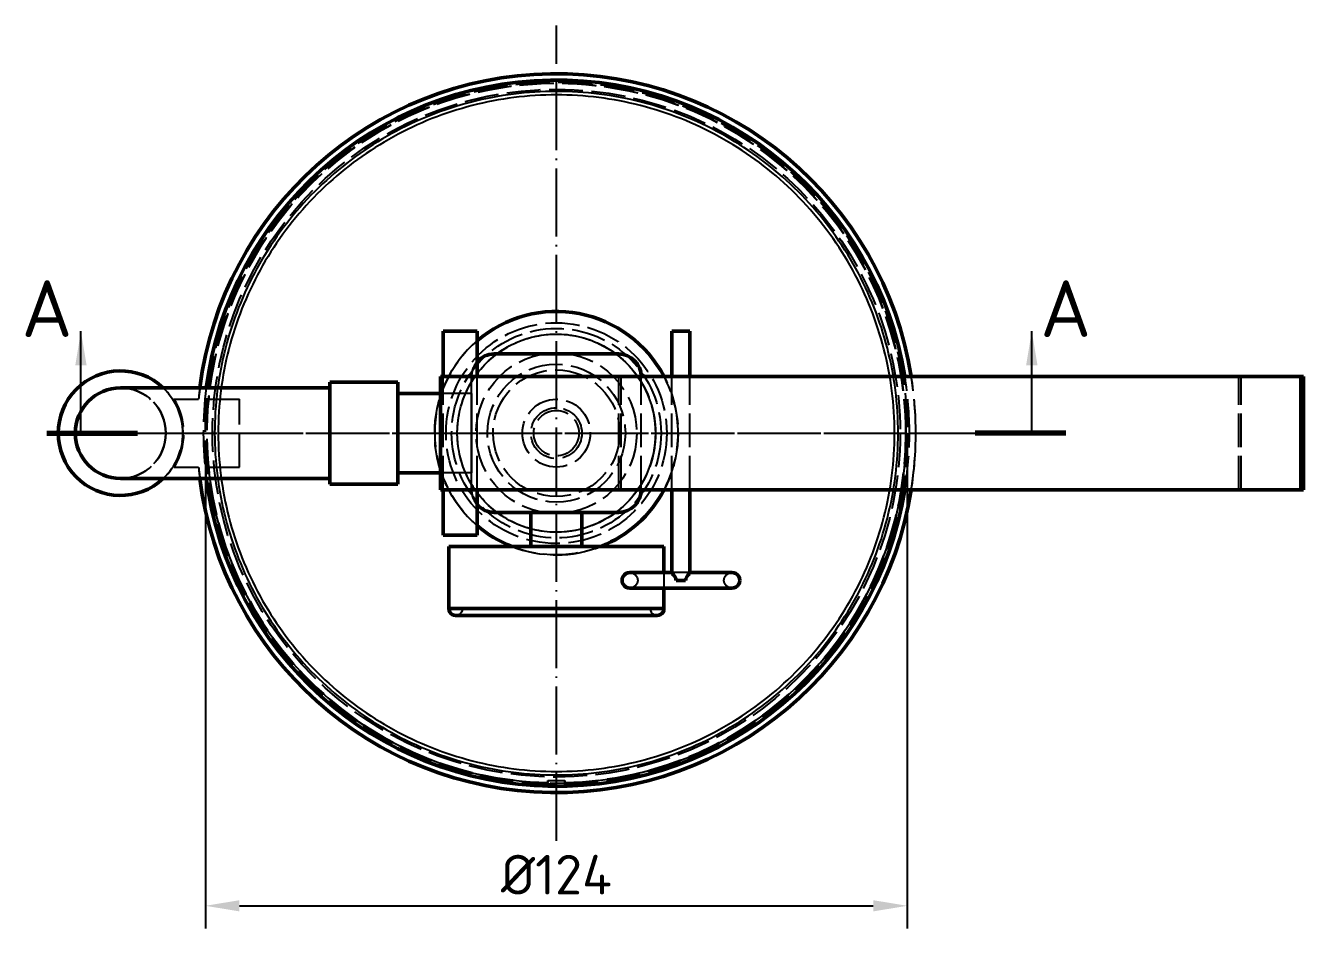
# Model space of a CAD drawing. Header units: millimetres. Extents: x 0 to 594, y 0 to 420.
# Drawn here: x 61.1 to 174, y 81 to 160.8 of the extents above; entities that cross this region are included whole.
import ezdxf
from ezdxf.enums import TextEntityAlignment as Align

# ---------------------------------------------------------------- set-up
doc = ezdxf.new("R2010")
doc.units = ezdxf.units.MM
doc.linetypes.add('ISO02-TRAZOS', pattern=[3.75, 3, -0.75])
doc.linetypes.add('ISO04-TRAZO-PUNTO', pattern=[7.625, 6, -0.75, 0.125, -0.75])
for name, color, linetype, lineweight in [('01-VISIBLE', 7, 'CONTINUOUS', 50), ('02-OCULTA', 4, 'ISO02-TRAZOS', 25), ('03-EJE', 1, 'ISO04-TRAZO-PUNTO', 25), ('04-COTA', 3, 'CONTINUOUS', 25), ('06-TEXTO', 7, 'CONTINUOUS', 25), ('07-RECUADRO', 7, 'CONTINUOUS', 70), ('08-FINA', 5, 'CONTINUOUS', 25)]:
    doc.layers.add(name, color=color, linetype=linetype, lineweight=lineweight)
doc.styles.add('ISO3098', font='isocpeur.ttf')
doc.dimstyles.new('FLAMA-ISO', dxfattribs={"dimtxt": 3.5, "dimasz": 3, "dimexe": 2, "dimexo": 1, "dimgap": 1, "dimtad": 1, "dimdec": 1, "dimtxsty": 'ISO3098', "dimcen": 2.5, "dimclrd": 3, "dimclre": 3, "dimclrt": 3, "dimazin": 3, "dimtfac": 1, "dimtmove": 0, "dimatfit": 3, "dimlwd": 25, "dimlwe": 25})

msp = doc.modelspace()

# ---------------------------------------------------------------- hatches: boundary and pattern name
at = {"layer": '08-FINA'}
h = msp.add_hatch(color=7, dxfattribs=at)
h.dxf.hatch_style = 1
h.paths.add_polyline_path([(66, 133.754), (65.5, 130.754), (66.5, 130.754)])
h = msp.add_hatch(color=7, dxfattribs=at)
h.dxf.hatch_style = 1
h.paths.add_polyline_path([(150, 133.754), (149.5, 130.754), (150.5, 130.754)])

# ---------------------------------------------------------------- linework, layer by layer
at = {"layer": '01-VISIBLE'}
for p, q in [((98, 129.754), (98, 133.754)), ((101, 129.754), (101, 133.754)), ((118.2, 129.754), (118.2, 133.754)), ((119.8, 129.754), (119.8, 133.754)), ((102.5, 131.754), (113.5, 131.754)), ((88, 128.754), (86, 128.754)), ((94, 129.254), (88, 129.254)), ((97.756, 119.754), (97.756, 129.754)), ((97.756, 129.754), (173.752, 129.754)), ((173.752, 119.754), (173.752, 129.754)), ((173.996, 129.754), (173.752, 129.754)), ((173.996, 119.754), (173.996, 129.754)), ((97.756, 128.254), (94, 128.254)), ((97.756, 121.254), (94, 121.254)), ((88, 120.754), (86, 120.754)), ((94, 120.254), (88, 120.254)), ((97.756, 119.754), (173.752, 119.754)), ((98, 115.754), (98, 119.754)), ((101, 115.754), (101, 119.754)), ((118.2, 112.451), (118.2, 119.754)), ((119.8, 112.451), (119.8, 119.754)), ((173.996, 119.754), (173.752, 119.754)), ((102.5, 117.754), (113.5, 117.754)), ((105.75, 117.754), (105.75, 114.754)), ((110.25, 117.754), (110.25, 114.754)), ((98.5, 114.754), (98.5, 109.254)), ((117.5, 114.754), (117.5, 112.454)), ((117.5, 111.054), (117.5, 109.254)), ((107.25, 93.567), (107.25, 93.576)), ((107.25, 93.567), (108.75, 93.567)), ((108.75, 93.567), (108.75, 93.576))]:
    msp.add_line(p, q, dxfattribs=at)
for points in [[(98, 133.754), (98.25, 133.754), (98.5, 133.754), (98.75, 133.754), (99, 133.754), (99.25, 133.754), (99.5, 133.754)], [(99.5, 133.754), (99.75, 133.754), (100, 133.754), (100.25, 133.754), (100.5, 133.754), (100.75, 133.754), (101, 133.754)], [(118.2, 133.754), (118.333, 133.754), (118.467, 133.754), (118.6, 133.754), (118.733, 133.754), (118.867, 133.754), (119, 133.754)], [(119, 133.754), (119.133, 133.754), (119.267, 133.754), (119.4, 133.754), (119.533, 133.754), (119.667, 133.754), (119.8, 133.754)], [(86, 128.754), (85.75, 128.754), (85.5, 128.754), (85.25, 128.754), (85, 128.754), (84.75, 128.754), (84.5, 128.754), (84.25, 128.754), (84, 128.754), (83.75, 128.754), (83.5, 128.754), (83.25, 128.754), (83, 128.754), (82.75, 128.754), (82.5, 128.754), (82.25, 128.754), (82, 128.754), (81.75, 128.754), (81.5, 128.754), (81.25, 128.754), (81, 128.754), (80.75, 128.754), (80.5, 128.754), (80.25, 128.754), (80, 128.754), (79.75, 128.754), (79.5, 128.754), (79.25, 128.754), (79, 128.754), (78.75, 128.754), (78.5, 128.754), (78.25, 128.754), (78, 128.754), (77.75, 128.754), (77.5, 128.754), (77.25, 128.754), (77, 128.754), (76.75, 128.754), (76.5, 128.754), (76.25, 128.754), (76, 128.754), (75.75, 128.754), (75.5, 128.754), (75.25, 128.754), (75, 128.754), (74.75, 128.754), (74.5, 128.754), (74.25, 128.754), (74, 128.754), (73.75, 128.754), (73.5, 128.754), (73.25, 128.754), (73, 128.754), (72.75, 128.754), (72.5, 128.754), (72.25, 128.754), (72, 128.754), (71.75, 128.754), (71.5, 128.754), (71.25, 128.754), (71, 128.754), (70.75, 128.754), (70.5, 128.754), (70.25, 128.754), (70, 128.754), (69.75, 128.754), (69.5, 128.754)], [(88, 120.254), (88, 120.504), (88, 120.754), (88, 121.004), (88, 121.254), (88, 121.504), (88, 121.754), (88, 122.004), (88, 122.254), (88, 122.504), (88, 122.754), (88, 123.004), (88, 123.254), (88, 123.504), (88, 123.754), (88, 124.004), (88, 124.254), (88, 124.504), (88, 124.754), (88, 125.004), (88, 125.254), (88, 125.504), (88, 125.754), (88, 126.004), (88, 126.254), (88, 126.504), (88, 126.754), (88, 127.004), (88, 127.254), (88, 127.504), (88, 127.754), (88, 128.004), (88, 128.254), (88, 128.504), (88, 128.754), (88, 129.004), (88, 129.254)], [(94, 120.254), (94, 120.504), (94, 120.754), (94, 121.004), (94, 121.254), (94, 121.504), (94, 121.754), (94, 122.004), (94, 122.254), (94, 122.504), (94, 122.754), (94, 123.004), (94, 123.254), (94, 123.504), (94, 123.754), (94, 124.004), (94, 124.254), (94, 124.504), (94, 124.754), (94, 125.004), (94, 125.254), (94, 125.504), (94, 125.754), (94, 126.004), (94, 126.254), (94, 126.504), (94, 126.754), (94, 127.004), (94, 127.254), (94, 127.504), (94, 127.754), (94, 128.004), (94, 128.254), (94, 128.504), (94, 128.754), (94, 129.004), (94, 129.254)], [(86, 120.754), (85.75, 120.754), (85.5, 120.754), (85.25, 120.754), (85, 120.754), (84.75, 120.754), (84.5, 120.754), (84.25, 120.754), (84, 120.754), (83.75, 120.754), (83.5, 120.754), (83.25, 120.754), (83, 120.754), (82.75, 120.754), (82.5, 120.754), (82.25, 120.754), (82, 120.754), (81.75, 120.754), (81.5, 120.754), (81.25, 120.754), (81, 120.754), (80.75, 120.754), (80.5, 120.754), (80.25, 120.754), (80, 120.754), (79.75, 120.754), (79.5, 120.754), (79.25, 120.754), (79, 120.754), (78.75, 120.754), (78.5, 120.754), (78.25, 120.754), (78, 120.754), (77.75, 120.754), (77.5, 120.754), (77.25, 120.754), (77, 120.754), (76.75, 120.754), (76.5, 120.754), (76.25, 120.754), (76, 120.754), (75.75, 120.754), (75.5, 120.754), (75.25, 120.754), (75, 120.754), (74.75, 120.754), (74.5, 120.754), (74.25, 120.754), (74, 120.754), (73.75, 120.754), (73.5, 120.754), (73.25, 120.754), (73, 120.754), (72.75, 120.754), (72.5, 120.754), (72.25, 120.754), (72, 120.754), (71.75, 120.754), (71.5, 120.754), (71.25, 120.754), (71, 120.754), (70.75, 120.754), (70.5, 120.754), (70.25, 120.754), (70, 120.754), (69.75, 120.754), (69.5, 120.754)], [(98, 115.754), (98.25, 115.754), (98.5, 115.754), (98.75, 115.754), (99, 115.754), (99.25, 115.754), (99.5, 115.754)], [(99.5, 115.754), (99.75, 115.754), (100, 115.754), (100.25, 115.754), (100.5, 115.754), (100.75, 115.754), (101, 115.754)], [(117.5, 114.754), (117.25, 114.754), (117, 114.754), (116.75, 114.754), (116.5, 114.754), (116.25, 114.754), (116, 114.754), (115.75, 114.754), (115.5, 114.754), (115.25, 114.754), (115, 114.754), (114.75, 114.754), (114.5, 114.754), (114.25, 114.754), (114, 114.754), (113.75, 114.754), (113.5, 114.754), (113.25, 114.754), (113, 114.754), (112.75, 114.754), (112.5, 114.754), (112.25, 114.754), (112, 114.754), (111.75, 114.754), (111.5, 114.754), (111.25, 114.754), (111, 114.754), (110.75, 114.754), (110.5, 114.754), (110.25, 114.754), (110, 114.754), (109.75, 114.754), (109.5, 114.754), (109.25, 114.754), (109, 114.754), (108.75, 114.754), (108.5, 114.754), (108.25, 114.754), (108, 114.754), (107.75, 114.754), (107.5, 114.754), (107.25, 114.754), (107, 114.754), (106.75, 114.754), (106.5, 114.754), (106.25, 114.754), (106, 114.754), (105.75, 114.754), (105.5, 114.754), (105.25, 114.754), (105, 114.754), (104.75, 114.754), (104.5, 114.754), (104.25, 114.754), (104, 114.754), (103.75, 114.754), (103.5, 114.754), (103.25, 114.754), (103, 114.754), (102.75, 114.754), (102.5, 114.754), (102.25, 114.754), (102, 114.754), (101.75, 114.754), (101.5, 114.754), (101.25, 114.754), (101, 114.754), (100.75, 114.754), (100.5, 114.754), (100.25, 114.754), (100, 114.754), (99.75, 114.754), (99.5, 114.754), (99.25, 114.754), (99, 114.754), (98.75, 114.754), (98.5, 114.754)], [(113.8, 111.754), (113.824, 111.936), (113.894, 112.104), (114.005, 112.249), (114.15, 112.361), (114.319, 112.431), (114.5, 112.454)], [(118.2, 112.454), (117.936, 112.454), (117.671, 112.454), (117.407, 112.454), (117.143, 112.454), (116.879, 112.454), (116.614, 112.454), (116.35, 112.454), (116.086, 112.454), (115.821, 112.454), (115.557, 112.454), (115.293, 112.454), (115.029, 112.454), (114.764, 112.454), (114.5, 112.454)], [(118.2, 112.451), (118.2, 112.452), (118.2, 112.453), (118.201, 112.454), (118.201, 112.454), (118.202, 112.454), (118.203, 112.454)], [(118.584, 111.754), (118.561, 111.887), (118.505, 112.009), (118.433, 112.122), (118.353, 112.231), (118.272, 112.338), (118.2, 112.451)], [(119.416, 111.754), (119.439, 111.887), (119.495, 112.009), (119.567, 112.122), (119.647, 112.231), (119.728, 112.338), (119.8, 112.451)], [(119.8, 112.451), (119.8, 112.452), (119.8, 112.453), (119.799, 112.454), (119.799, 112.454), (119.798, 112.454), (119.797, 112.454)], [(119.8, 112.454), (120.064, 112.454), (120.329, 112.454), (120.593, 112.454), (120.857, 112.454), (121.121, 112.454), (121.386, 112.454), (121.65, 112.454), (121.914, 112.454), (122.179, 112.454), (122.443, 112.454), (122.707, 112.454), (122.971, 112.454), (123.236, 112.454), (123.5, 112.454)], [(124.2, 111.754), (124.176, 111.936), (124.106, 112.104), (123.995, 112.249), (123.85, 112.361), (123.681, 112.431), (123.5, 112.454)], [(123.5, 112.454), (123.5, 112.454), (123.5, 112.454), (123.5, 112.454), (123.5, 112.454), (123.5, 112.454), (123.5, 112.454)], [(113.8, 111.754), (113.824, 111.573), (113.894, 111.404), (114.005, 111.26), (114.15, 111.148), (114.319, 111.078), (114.5, 111.054)], [(119, 111.054), (118.75, 111.054), (118.5, 111.054), (118.25, 111.054), (118, 111.054), (117.75, 111.054), (117.5, 111.054), (117.25, 111.054), (117, 111.054), (116.75, 111.054), (116.5, 111.054), (116.25, 111.054), (116, 111.054), (115.75, 111.054), (115.5, 111.054), (115.25, 111.054), (115, 111.054), (114.75, 111.054), (114.5, 111.054)], [(114.5, 111.054), (114.5, 111.054), (114.5, 111.054), (114.5, 111.054), (114.5, 111.054), (114.5, 111.054), (114.5, 111.054)], [(118.584, 111.754), (118.653, 111.754), (118.723, 111.754), (118.792, 111.754), (118.861, 111.754), (118.931, 111.754), (119, 111.754)], [(119, 111.754), (119.069, 111.754), (119.139, 111.754), (119.208, 111.754), (119.277, 111.754), (119.347, 111.754), (119.416, 111.754)], [(119, 111.054), (119.265, 111.054), (119.529, 111.054), (119.794, 111.054), (120.059, 111.054), (120.324, 111.054), (120.588, 111.054), (120.853, 111.054), (121.118, 111.054), (121.382, 111.054), (121.647, 111.054), (121.912, 111.054), (122.176, 111.054), (122.441, 111.054), (122.706, 111.054), (122.971, 111.054), (123.235, 111.054), (123.5, 111.054)], [(123.5, 111.054), (123.681, 111.078), (123.85, 111.148), (123.995, 111.26), (124.106, 111.404), (124.176, 111.573), (124.2, 111.754)], [(108, 109.254), (107.75, 109.254), (107.5, 109.254), (107.25, 109.254), (107, 109.254), (106.75, 109.254), (106.5, 109.254), (106.25, 109.254), (106, 109.254), (105.75, 109.254), (105.5, 109.254), (105.25, 109.254), (105, 109.254), (104.75, 109.254), (104.5, 109.254), (104.25, 109.254), (104, 109.254), (103.75, 109.254), (103.5, 109.254), (103.25, 109.254), (103, 109.254), (102.75, 109.254), (102.5, 109.254), (102.25, 109.254), (102, 109.254), (101.75, 109.254), (101.5, 109.254), (101.25, 109.254), (101, 109.254), (100.75, 109.254), (100.5, 109.254), (100.25, 109.254), (100, 109.254), (99.75, 109.254), (99.5, 109.254), (99.25, 109.254), (99, 109.254), (98.75, 109.254), (98.5, 109.254)], [(98.5, 109.254), (98.52, 109.099), (98.58, 108.954), (98.676, 108.83), (98.8, 108.735), (98.945, 108.675), (99.1, 108.654)], [(108, 108.654), (107.746, 108.654), (107.491, 108.654), (107.237, 108.654), (106.983, 108.654), (106.729, 108.654), (106.474, 108.654), (106.22, 108.654), (105.966, 108.654), (105.711, 108.654), (105.457, 108.654), (105.203, 108.654), (104.949, 108.654), (104.694, 108.654), (104.44, 108.654), (104.186, 108.654), (103.931, 108.654), (103.677, 108.654), (103.423, 108.654), (103.169, 108.654), (102.914, 108.654), (102.66, 108.654), (102.406, 108.654), (102.151, 108.654), (101.897, 108.654), (101.643, 108.654), (101.389, 108.654), (101.134, 108.654), (100.88, 108.654), (100.626, 108.654), (100.371, 108.654), (100.117, 108.654), (99.863, 108.654), (99.609, 108.654), (99.354, 108.654), (99.1, 108.654)], [(99.1, 108.654), (99.351, 108.654), (99.601, 108.654), (99.852, 108.654), (100.103, 108.654), (100.354, 108.654), (100.604, 108.654), (100.855, 108.654), (101.106, 108.654), (101.356, 108.654), (101.607, 108.654), (101.858, 108.654), (102.108, 108.654), (102.359, 108.654), (102.61, 108.654), (102.861, 108.654), (103.111, 108.654), (103.362, 108.654), (103.613, 108.654), (103.863, 108.654), (104.114, 108.654), (104.365, 108.654), (104.615, 108.654), (104.866, 108.654), (105.117, 108.654), (105.368, 108.654), (105.618, 108.654), (105.869, 108.654), (106.12, 108.654), (106.37, 108.654), (106.621, 108.654), (106.872, 108.654), (107.123, 108.654), (107.373, 108.654), (107.624, 108.654), (107.875, 108.654), (108.125, 108.654), (108.376, 108.654), (108.627, 108.654), (108.877, 108.654), (109.128, 108.654), (109.379, 108.654), (109.63, 108.654), (109.88, 108.654), (110.131, 108.654), (110.382, 108.654), (110.632, 108.654), (110.883, 108.654), (111.134, 108.654), (111.385, 108.654), (111.635, 108.654), (111.886, 108.654), (112.137, 108.654), (112.387, 108.654), (112.638, 108.654), (112.889, 108.654), (113.139, 108.654), (113.39, 108.654), (113.641, 108.654), (113.892, 108.654), (114.142, 108.654), (114.393, 108.654), (114.644, 108.654), (114.894, 108.654), (115.145, 108.654), (115.396, 108.654), (115.646, 108.654), (115.897, 108.654), (116.148, 108.654), (116.399, 108.654), (116.649, 108.654), (116.9, 108.654)], [(117.5, 109.254), (117.25, 109.254), (117, 109.254), (116.75, 109.254), (116.5, 109.254), (116.25, 109.254), (116, 109.254), (115.75, 109.254), (115.5, 109.254), (115.25, 109.254), (115, 109.254), (114.75, 109.254), (114.5, 109.254), (114.25, 109.254), (114, 109.254), (113.75, 109.254), (113.5, 109.254), (113.25, 109.254), (113, 109.254), (112.75, 109.254), (112.5, 109.254), (112.25, 109.254), (112, 109.254), (111.75, 109.254), (111.5, 109.254), (111.25, 109.254), (111, 109.254), (110.75, 109.254), (110.5, 109.254), (110.25, 109.254), (110, 109.254), (109.75, 109.254), (109.5, 109.254), (109.25, 109.254), (109, 109.254), (108.75, 109.254), (108.5, 109.254), (108.25, 109.254), (108, 109.254)], [(108, 108.654), (108.254, 108.654), (108.509, 108.654), (108.763, 108.654), (109.017, 108.654), (109.271, 108.654), (109.526, 108.654), (109.78, 108.654), (110.034, 108.654), (110.289, 108.654), (110.543, 108.654), (110.797, 108.654), (111.051, 108.654), (111.306, 108.654), (111.56, 108.654), (111.814, 108.654), (112.069, 108.654), (112.323, 108.654), (112.577, 108.654), (112.831, 108.654), (113.086, 108.654), (113.34, 108.654), (113.594, 108.654), (113.849, 108.654), (114.103, 108.654), (114.357, 108.654), (114.611, 108.654), (114.866, 108.654), (115.12, 108.654), (115.374, 108.654), (115.629, 108.654), (115.883, 108.654), (116.137, 108.654), (116.391, 108.654), (116.646, 108.654), (116.9, 108.654)], [(117.5, 109.254), (117.48, 109.099), (117.42, 108.954), (117.324, 108.83), (117.2, 108.735), (117.055, 108.675), (116.9, 108.654)]]:
    msp.add_lwpolyline(points, dxfattribs=at)
for centre, radius, start, end in [((108, 124.754), 31.75, 9.06067, 172.7624), ((108, 124.754), 31.188, 9.22551, 172.63115), ((108, 124.754), 10.75, 27.71775, 130.62933), ((102.5, 129.754), 2, 90, 138.59038), ((113.5, 129.754), 2, 0, 90), ((69.5, 124.754), 5.5, 46.65824, -46.65824), ((69.5, 124.754), 4, 90, -90), ((108, 124.754), 31.75, -172.7624, -9.06067), ((108, 124.754), 31.188, -172.63115, -9.22551), ((108, 124.754), 10.75, -68.4711, -27.71775), ((113.5, 119.754), 2, -90, 0), ((102.5, 119.754), 2, -138.59038, -90), ((108, 124.754), 10.75, -130.62933, -111.5289)]:
    msp.add_arc(centre, radius, start, end, dxfattribs=at)
at = {"layer": '02-OCULTA'}
for p, q in [((102.5, 131.754), (113.5, 131.754)), ((98, 129.754), (97.756, 129.754)), ((98, 119.754), (98, 129.754)), ((98, 129.754), (173.996, 129.754)), ((98, 119.754), (98, 129.754)), ((100.5, 119.754), (100.5, 129.754)), ((100.5, 119.754), (100.5, 129.754)), ((101, 119.754), (101, 129.754)), ((113.511, 129.754), (113.72, 129.754)), ((113.511, 119.754), (113.511, 129.754)), ((113.511, 129.754), (168.276, 129.754)), ((113.72, 119.754), (113.72, 129.754)), ((113.72, 129.754), (168.485, 129.754)), ((115.5, 119.754), (115.5, 129.754)), ((115.5, 119.754), (115.5, 129.754)), ((118.2, 119.754), (118.2, 129.754)), ((119.8, 119.754), (119.8, 129.754)), ((168.276, 129.754), (168.485, 129.754)), ((168.276, 119.754), (168.276, 129.754)), ((168.485, 119.754), (168.485, 129.754)), ((74.229, 127.754), (76.392, 127.754)), ((74.229, 127.754), (76.392, 127.754)), ((77.246, 127.754), (80, 127.754)), ((77.246, 127.754), (80, 127.754)), ((80, 121.754), (80, 127.754)), ((80, 121.754), (80, 127.754)), ((100.5, 128.254), (97.756, 128.254)), ((74.229, 121.754), (76.392, 121.754)), ((74.229, 121.754), (76.392, 121.754)), ((77.246, 121.754), (80, 121.754)), ((77.246, 121.754), (80, 121.754)), ((100.5, 121.254), (97.756, 121.254)), ((98, 119.754), (97.756, 119.754)), ((98, 119.754), (173.996, 119.754)), ((113.511, 119.754), (113.72, 119.754)), ((113.511, 119.754), (168.276, 119.754)), ((113.72, 119.754), (168.485, 119.754)), ((168.276, 119.754), (168.485, 119.754)), ((102.5, 117.754), (113.5, 117.754)), ((117.5, 112.454), (117.5, 111.054)), ((107.25, 94.067), (108.75, 94.067)), ((107.25, 93.576), (107.25, 94.067)), ((107.25, 93.567), (107.25, 94.067)), ((107.25, 94.067), (108.75, 94.067)), ((108.75, 93.576), (108.75, 94.067)), ((108.75, 93.567), (108.75, 94.067)), ((107.25, 93.567), (108.75, 93.567))]:
    msp.add_line(p, q, dxfattribs=at)
for points in [[(138.188, 124.754), (138.184, 125.229), (138.173, 125.703), (138.155, 126.177), (138.129, 126.65), (138.096, 127.123), (138.055, 127.595), (138.006, 128.067), (137.95, 128.538), (137.887, 129.008), (137.817, 129.477), (137.739, 129.945), (137.653, 130.411), (137.561, 130.876), (137.461, 131.34), (137.353, 131.801), (137.239, 132.262), (137.117, 132.72), (136.988, 133.176), (136.853, 133.631), (136.709, 134.083), (136.559, 134.532), (136.402, 134.98), (136.238, 135.425), (136.067, 135.867), (135.889, 136.306), (135.704, 136.743), (135.512, 137.177), (135.314, 137.607), (135.109, 138.035), (134.897, 138.459), (134.678, 138.88), (134.453, 139.297), (134.221, 139.711), (133.983, 140.121), (133.739, 140.527), (133.488, 140.93), (133.231, 141.328), (132.967, 141.722), (132.698, 142.112), (132.422, 142.498), (132.141, 142.88), (131.853, 143.257), (131.559, 143.629), (131.26, 143.997), (130.955, 144.36), (130.644, 144.718), (130.328, 145.071), (130.006, 145.42), (129.679, 145.763), (129.346, 146.101), (129.008, 146.433), (128.665, 146.761), (128.317, 147.083), (127.964, 147.399), (127.606, 147.71), (127.243, 148.015), (126.875, 148.314), (126.503, 148.608), (126.126, 148.895), (125.744, 149.177), (125.358, 149.453), (124.968, 149.722), (124.574, 149.986), (124.176, 150.243), (123.773, 150.494), (123.367, 150.738), (122.957, 150.977), (122.543, 151.208), (122.126, 151.433), (121.705, 151.652), (121.281, 151.864), (120.853, 152.069), (120.423, 152.268), (119.989, 152.459), (119.552, 152.644), (119.113, 152.822), (118.671, 152.993), (118.226, 153.157), (117.778, 153.314), (117.329, 153.464), (116.876, 153.607), (116.422, 153.743), (115.966, 153.872), (115.507, 153.993), (115.047, 154.108), (114.585, 154.215), (114.122, 154.314), (113.657, 154.407), (113.19, 154.492), (112.722, 154.57), (112.253, 154.64), (111.783, 154.704), (111.313, 154.759), (110.841, 154.808), (110.368, 154.849), (109.895, 154.882), (109.422, 154.908), (108.948, 154.927), (108.474, 154.938), (108, 154.942), (107.526, 154.938), (107.052, 154.927), (106.578, 154.908), (106.104, 154.882), (105.631, 154.849), (105.159, 154.808), (104.687, 154.759), (104.216, 154.704), (103.747, 154.64), (103.278, 154.57), (102.81, 154.492), (102.343, 154.407), (101.878, 154.314), (101.415, 154.215), (100.953, 154.108), (100.493, 153.993), (100.034, 153.872), (99.578, 153.743), (99.124, 153.607), (98.671, 153.464), (98.222, 153.314), (97.774, 153.157), (97.329, 152.993), (96.887, 152.822), (96.448, 152.644), (96.011, 152.459), (95.577, 152.268), (95.147, 152.069), (94.719, 151.864), (94.295, 151.652), (93.874, 151.433), (93.457, 151.208), (93.043, 150.977), (92.633, 150.738), (92.227, 150.494), (91.824, 150.243), (91.426, 149.986), (91.032, 149.722), (90.642, 149.453), (90.256, 149.177), (89.874, 148.895), (89.497, 148.608), (89.125, 148.314), (88.757, 148.015), (88.394, 147.71), (88.036, 147.399), (87.683, 147.083), (87.335, 146.761), (86.992, 146.433), (86.654, 146.101), (86.321, 145.763), (85.994, 145.42), (85.672, 145.071), (85.356, 144.718), (85.045, 144.36), (84.74, 143.997), (84.441, 143.629), (84.147, 143.257), (83.86, 142.88), (83.578, 142.498), (83.302, 142.112), (83.033, 141.722), (82.769, 141.328), (82.512, 140.93), (82.261, 140.527), (82.017, 140.121), (81.779, 139.711), (81.547, 139.297), (81.322, 138.88), (81.103, 138.459), (80.891, 138.035), (80.686, 137.607), (80.488, 137.177), (80.296, 136.743), (80.111, 136.306), (79.933, 135.867), (79.762, 135.425), (79.598, 134.98), (79.441, 134.532), (79.29, 134.083), (79.147, 133.631), (79.011, 133.176), (78.882, 132.72), (78.761, 132.262), (78.646, 131.802), (78.539, 131.34), (78.439, 130.876), (78.346, 130.411), (78.261, 129.945), (78.183, 129.477), (78.113, 129.008), (78.049, 128.538), (77.994, 128.067), (77.945, 127.595), (77.905, 127.123), (77.871, 126.65), (77.846, 126.177), (77.827, 125.703), (77.816, 125.229), (77.812, 124.754), (77.815, 124.28), (77.826, 123.806), (77.845, 123.332), (77.871, 122.859), (77.904, 122.386), (77.945, 121.914), (77.994, 121.442), (78.05, 120.971), (78.113, 120.501), (78.184, 120.032), (78.262, 119.565), (78.347, 119.098), (78.44, 118.633), (78.54, 118.17), (78.647, 117.708), (78.761, 117.247), (78.883, 116.789), (79.012, 116.333), (79.148, 115.878), (79.291, 115.426), (79.441, 114.977), (79.598, 114.529), (79.762, 114.084), (79.933, 113.642), (80.111, 113.203), (80.296, 112.766), (80.488, 112.332), (80.686, 111.902), (80.891, 111.474), (81.103, 111.05), (81.322, 110.629), (81.547, 110.212), (81.779, 109.798), (82.017, 109.388), (82.261, 108.982), (82.512, 108.579), (82.769, 108.181), (83.033, 107.787), (83.302, 107.396), (83.578, 107.011), (83.859, 106.629), (84.147, 106.252), (84.441, 105.88), (84.74, 105.512), (85.045, 105.149), (85.356, 104.791), (85.672, 104.438), (85.994, 104.089), (86.321, 103.746), (86.654, 103.408), (86.992, 103.076), (87.335, 102.748), (87.683, 102.426), (88.036, 102.11), (88.394, 101.799), (88.757, 101.494), (89.125, 101.195), (89.497, 100.901), (89.874, 100.614), (90.256, 100.332), (90.642, 100.056), (91.032, 99.787), (91.426, 99.523), (91.824, 99.266), (92.227, 99.015), (92.633, 98.771), (93.043, 98.532), (93.457, 98.301), (93.874, 98.076), (94.295, 97.857), (94.719, 97.645), (95.147, 97.44), (95.577, 97.242), (96.011, 97.05), (96.448, 96.865), (96.887, 96.687), (97.329, 96.516), (97.774, 96.352), (98.222, 96.195), (98.671, 96.045), (99.124, 95.902), (99.578, 95.766), (100.034, 95.637), (100.493, 95.516), (100.953, 95.401), (101.415, 95.294), (101.878, 95.195), (102.343, 95.102), (102.81, 95.017), (103.278, 94.939), (103.747, 94.869), (104.217, 94.805), (104.687, 94.75), (105.159, 94.701), (105.632, 94.66), (106.105, 94.627), (106.578, 94.601), (107.052, 94.582), (107.526, 94.571), (108, 94.567), (108.474, 94.571), (108.948, 94.582), (109.422, 94.601), (109.896, 94.627), (110.369, 94.66), (110.841, 94.701), (111.313, 94.75), (111.784, 94.805), (112.253, 94.869), (112.722, 94.939), (113.19, 95.017), (113.657, 95.102), (114.122, 95.195), (114.585, 95.294), (115.047, 95.401), (115.507, 95.516), (115.966, 95.637), (116.422, 95.766), (116.876, 95.902), (117.329, 96.045), (117.778, 96.195), (118.226, 96.352), (118.671, 96.516), (119.113, 96.687), (119.552, 96.865), (119.989, 97.05), (120.423, 97.241), (120.853, 97.44), (121.281, 97.645), (121.705, 97.857), (122.126, 98.076), (122.543, 98.301), (122.957, 98.532), (123.367, 98.771), (123.773, 99.015), (124.176, 99.266), (124.574, 99.523), (124.968, 99.787), (125.358, 100.056), (125.744, 100.332), (126.126, 100.614), (126.503, 100.901), (126.875, 101.195), (127.243, 101.494), (127.606, 101.799), (127.964, 102.11), (128.317, 102.426), (128.665, 102.748), (129.008, 103.076), (129.346, 103.408), (129.679, 103.746), (130.006, 104.089), (130.328, 104.438), (130.644, 104.791), (130.955, 105.149), (131.26, 105.512), (131.559, 105.88), (131.853, 106.252), (132.141, 106.629), (132.422, 107.011), (132.698, 107.397), (132.967, 107.787), (133.231, 108.181), (133.488, 108.579), (133.739, 108.982), (133.983, 109.388), (134.221, 109.798), (134.453, 110.212), (134.678, 110.629), (134.897, 111.05), (135.109, 111.474), (135.314, 111.902), (135.512, 112.332), (135.704, 112.766), (135.889, 113.203), (136.067, 113.642), (136.238, 114.084), (136.402, 114.529), (136.559, 114.977), (136.709, 115.426), (136.852, 115.878), (136.988, 116.333), (137.117, 116.789), (137.239, 117.247), (137.353, 117.708), (137.461, 118.169), (137.561, 118.633), (137.653, 119.098), (137.739, 119.564), (137.817, 120.032), (137.887, 120.501), (137.951, 120.971), (138.006, 121.442), (138.055, 121.914), (138.096, 122.386), (138.129, 122.859), (138.155, 123.332), (138.173, 123.806), (138.184, 124.28), (138.188, 124.754)], [(137.875, 124.754), (137.872, 125.224), (137.861, 125.693), (137.843, 126.162), (137.817, 126.63), (137.784, 127.098), (137.744, 127.566), (137.696, 128.033), (137.64, 128.499), (137.578, 128.964), (137.508, 129.428), (137.431, 129.891), (137.346, 130.352), (137.255, 130.813), (137.156, 131.271), (137.05, 131.729), (136.936, 132.184), (136.816, 132.637), (136.688, 133.089), (136.554, 133.539), (136.412, 133.986), (136.264, 134.431), (136.108, 134.874), (135.946, 135.314), (135.776, 135.752), (135.6, 136.187), (135.417, 136.619), (135.227, 137.048), (135.031, 137.474), (134.828, 137.897), (134.618, 138.317), (134.402, 138.734), (134.179, 139.147), (133.95, 139.556), (133.714, 139.962), (133.472, 140.364), (133.224, 140.762), (132.97, 141.156), (132.709, 141.547), (132.442, 141.933), (132.169, 142.315), (131.891, 142.692), (131.606, 143.065), (131.315, 143.434), (131.019, 143.798), (130.717, 144.157), (130.41, 144.511), (130.097, 144.861), (129.778, 145.206), (129.454, 145.545), (129.125, 145.88), (128.791, 146.209), (128.451, 146.533), (128.107, 146.851), (127.757, 147.165), (127.403, 147.472), (127.043, 147.774), (126.68, 148.07), (126.311, 148.361), (125.938, 148.645), (125.56, 148.924), (125.179, 149.197), (124.793, 149.464), (124.402, 149.725), (124.008, 149.979), (123.61, 150.227), (123.208, 150.469), (122.802, 150.705), (122.393, 150.934), (121.98, 151.157), (121.563, 151.373), (121.143, 151.583), (120.72, 151.786), (120.294, 151.983), (119.865, 152.172), (119.433, 152.355), (118.998, 152.532), (118.56, 152.701), (118.12, 152.863), (117.677, 153.019), (117.232, 153.167), (116.785, 153.309), (116.335, 153.443), (115.883, 153.57), (115.43, 153.691), (114.974, 153.804), (114.517, 153.91), (114.058, 154.008), (113.598, 154.1), (113.136, 154.184), (112.673, 154.261), (112.209, 154.331), (111.744, 154.394), (111.278, 154.449), (110.811, 154.496), (110.344, 154.537), (109.876, 154.57), (109.407, 154.596), (108.938, 154.614), (108.469, 154.625), (108, 154.629), (107.531, 154.625), (107.062, 154.614), (106.593, 154.596), (106.124, 154.57), (105.656, 154.537), (105.188, 154.497), (104.722, 154.449), (104.256, 154.394), (103.791, 154.331), (103.326, 154.261), (102.864, 154.184), (102.402, 154.1), (101.942, 154.008), (101.483, 153.91), (101.026, 153.804), (100.57, 153.691), (100.117, 153.57), (99.665, 153.443), (99.215, 153.309), (98.768, 153.167), (98.323, 153.019), (97.88, 152.863), (97.44, 152.701), (97.002, 152.532), (96.567, 152.355), (96.135, 152.173), (95.706, 151.983), (95.28, 151.786), (94.857, 151.583), (94.437, 151.374), (94.02, 151.157), (93.607, 150.934), (93.198, 150.705), (92.792, 150.469), (92.39, 150.227), (91.992, 149.979), (91.598, 149.725), (91.207, 149.464), (90.821, 149.197), (90.44, 148.924), (90.062, 148.646), (89.689, 148.361), (89.32, 148.07), (88.957, 147.774), (88.597, 147.472), (88.243, 147.165), (87.893, 146.851), (87.549, 146.533), (87.209, 146.209), (86.875, 145.88), (86.546, 145.545), (86.222, 145.206), (85.903, 144.861), (85.59, 144.511), (85.283, 144.157), (84.981, 143.798), (84.685, 143.434), (84.394, 143.065), (84.109, 142.692), (83.831, 142.315), (83.558, 141.933), (83.291, 141.547), (83.031, 141.156), (82.776, 140.762), (82.528, 140.364), (82.286, 139.962), (82.05, 139.556), (81.821, 139.147), (81.598, 138.734), (81.382, 138.317), (81.172, 137.897), (80.969, 137.474), (80.773, 137.048), (80.583, 136.619), (80.4, 136.187), (80.224, 135.752), (80.054, 135.314), (79.892, 134.874), (79.736, 134.431), (79.588, 133.986), (79.446, 133.539), (79.311, 133.089), (79.184, 132.638), (79.063, 132.184), (78.95, 131.729), (78.844, 131.271), (78.745, 130.813), (78.653, 130.353), (78.569, 129.891), (78.492, 129.428), (78.422, 128.964), (78.359, 128.499), (78.304, 128.033), (78.256, 127.566), (78.216, 127.099), (78.183, 126.63), (78.158, 126.162), (78.14, 125.693), (78.128, 125.224), (78.124, 124.754), (78.128, 124.285), (78.138, 123.816), (78.157, 123.347), (78.183, 122.879), (78.216, 122.411), (78.256, 121.943), (78.304, 121.476), (78.36, 121.01), (78.422, 120.545), (78.492, 120.081), (78.57, 119.618), (78.654, 119.157), (78.746, 118.696), (78.845, 118.238), (78.951, 117.781), (79.064, 117.325), (79.184, 116.872), (79.312, 116.42), (79.446, 115.97), (79.588, 115.523), (79.736, 115.078), (79.892, 114.635), (80.054, 114.195), (80.224, 113.757), (80.4, 113.322), (80.583, 112.89), (80.773, 112.461), (80.969, 112.035), (81.172, 111.612), (81.382, 111.192), (81.598, 110.775), (81.821, 110.362), (82.05, 109.953), (82.286, 109.547), (82.528, 109.145), (82.776, 108.747), (83.03, 108.352), (83.291, 107.962), (83.558, 107.576), (83.831, 107.194), (84.109, 106.817), (84.394, 106.444), (84.684, 106.075), (84.981, 105.711), (85.283, 105.352), (85.59, 104.997), (85.903, 104.648), (86.222, 104.303), (86.546, 103.964), (86.875, 103.629), (87.209, 103.3), (87.549, 102.976), (87.893, 102.658), (88.243, 102.344), (88.597, 102.037), (88.957, 101.735), (89.32, 101.439), (89.689, 101.148), (90.062, 100.864), (90.44, 100.585), (90.821, 100.312), (91.207, 100.045), (91.598, 99.784), (91.992, 99.53), (92.39, 99.282), (92.792, 99.04), (93.198, 98.804), (93.607, 98.575), (94.02, 98.352), (94.437, 98.136), (94.857, 97.926), (95.28, 97.723), (95.706, 97.526), (96.135, 97.337), (96.567, 97.154), (97.002, 96.978), (97.44, 96.808), (97.88, 96.646), (98.323, 96.49), (98.768, 96.342), (99.216, 96.2), (99.665, 96.066), (100.117, 95.939), (100.57, 95.818), (101.026, 95.705), (101.483, 95.599), (101.942, 95.501), (102.402, 95.409), (102.864, 95.325), (103.327, 95.248), (103.791, 95.178), (104.256, 95.115), (104.722, 95.06), (105.189, 95.012), (105.656, 94.972), (106.124, 94.939), (106.593, 94.913), (107.062, 94.895), (107.531, 94.884), (108, 94.88), (108.469, 94.884), (108.938, 94.895), (109.407, 94.913), (109.876, 94.939), (110.344, 94.972), (110.812, 95.012), (111.278, 95.06), (111.744, 95.115), (112.209, 95.178), (112.674, 95.248), (113.136, 95.325), (113.598, 95.409), (114.058, 95.501), (114.517, 95.599), (114.974, 95.705), (115.43, 95.818), (115.883, 95.939), (116.335, 96.066), (116.785, 96.2), (117.232, 96.342), (117.677, 96.49), (118.12, 96.646), (118.56, 96.808), (118.998, 96.977), (119.433, 97.154), (119.865, 97.337), (120.294, 97.526), (120.72, 97.723), (121.143, 97.926), (121.563, 98.136), (121.98, 98.352), (122.393, 98.575), (122.802, 98.804), (123.208, 99.04), (123.61, 99.282), (124.008, 99.53), (124.402, 99.784), (124.793, 100.045), (125.179, 100.312), (125.56, 100.585), (125.938, 100.863), (126.311, 101.148), (126.68, 101.439), (127.043, 101.735), (127.403, 102.037), (127.757, 102.344), (128.107, 102.658), (128.451, 102.976), (128.791, 103.3), (129.125, 103.629), (129.454, 103.964), (129.778, 104.303), (130.097, 104.648), (130.41, 104.998), (130.717, 105.352), (131.019, 105.711), (131.315, 106.075), (131.606, 106.444), (131.891, 106.817), (132.169, 107.194), (132.442, 107.576), (132.709, 107.962), (132.97, 108.353), (133.224, 108.747), (133.472, 109.145), (133.714, 109.547), (133.95, 109.953), (134.179, 110.362), (134.402, 110.775), (134.618, 111.192), (134.828, 111.612), (135.031, 112.035), (135.227, 112.461), (135.417, 112.89), (135.6, 113.322), (135.776, 113.757), (135.946, 114.195), (136.108, 114.635), (136.264, 115.078), (136.412, 115.523), (136.554, 115.97), (136.688, 116.42), (136.816, 116.872), (136.936, 117.325), (137.05, 117.781), (137.156, 118.238), (137.255, 118.696), (137.346, 119.157), (137.431, 119.618), (137.508, 120.081), (137.578, 120.545), (137.641, 121.01), (137.696, 121.476), (137.744, 121.943), (137.784, 122.41), (137.817, 122.879), (137.843, 123.347), (137.861, 123.816), (137.872, 124.285), (137.875, 124.754)], [(101, 133.754), (100.75, 133.754), (100.5, 133.754), (100.25, 133.754), (100, 133.754), (99.75, 133.754), (99.5, 133.754), (99.25, 133.754), (99, 133.754), (98.75, 133.754), (98.5, 133.754), (98.25, 133.754), (98, 133.754)], [(116.75, 124.754), (116.747, 124.503), (116.736, 124.253), (116.718, 124.002), (116.693, 123.753), (116.66, 123.504), (116.621, 123.256), (116.574, 123.009), (116.521, 122.764), (116.46, 122.52), (116.392, 122.278), (116.318, 122.039), (116.236, 121.801), (116.148, 121.566), (116.053, 121.334), (115.952, 121.104), (115.844, 120.877), (115.73, 120.654), (115.609, 120.434), (115.482, 120.217), (115.349, 120.005), (115.209, 119.796), (115.064, 119.591), (114.913, 119.391), (114.756, 119.194), (114.594, 119.003), (114.426, 118.816), (114.253, 118.634), (114.075, 118.457), (113.892, 118.286), (113.704, 118.119), (113.512, 117.958), (113.314, 117.803), (113.113, 117.653), (112.907, 117.51), (112.697, 117.372), (112.483, 117.24), (112.266, 117.115), (112.045, 116.996), (111.821, 116.883), (111.593, 116.776), (111.363, 116.677), (111.13, 116.584), (110.894, 116.497), (110.656, 116.417), (110.416, 116.345), (110.174, 116.279), (109.93, 116.22), (109.684, 116.168), (109.437, 116.123), (109.189, 116.086), (108.94, 116.055), (108.69, 116.032), (108.439, 116.016), (108.188, 116.007), (107.937, 116.005), (107.686, 116.01), (107.436, 116.023), (107.185, 116.042), (106.936, 116.069), (106.687, 116.103), (106.439, 116.145), (106.193, 116.193), (105.948, 116.248), (105.705, 116.311), (105.464, 116.38), (105.225, 116.456), (104.988, 116.539), (104.753, 116.629), (104.521, 116.726), (104.293, 116.829), (104.067, 116.938), (103.844, 117.054), (103.625, 117.177), (103.409, 117.305), (103.198, 117.44), (102.99, 117.581), (102.786, 117.728), (102.587, 117.88), (102.392, 118.038), (102.201, 118.202), (102.016, 118.371), (101.835, 118.545), (101.66, 118.725), (101.489, 118.909), (101.324, 119.098), (101.165, 119.292), (101.011, 119.49), (100.862, 119.693), (100.72, 119.9), (100.584, 120.111), (100.454, 120.325), (100.33, 120.543), (100.212, 120.765), (100.101, 120.99), (99.996, 121.218), (99.898, 121.449), (99.807, 121.683), (99.722, 121.92), (99.644, 122.158), (99.573, 122.399), (99.509, 122.642), (99.452, 122.886), (99.402, 123.132), (99.359, 123.38), (99.323, 123.628), (99.294, 123.877), (99.273, 124.127), (99.258, 124.378), (99.251, 124.629), (99.251, 124.88), (99.258, 125.131), (99.273, 125.382), (99.294, 125.632), (99.323, 125.881), (99.359, 126.13), (99.402, 126.377), (99.452, 126.623), (99.509, 126.867), (99.573, 127.11), (99.644, 127.351), (99.722, 127.589), (99.807, 127.826), (99.898, 128.059), (99.996, 128.291), (100.101, 128.519), (100.212, 128.744), (100.33, 128.965), (100.454, 129.184), (100.584, 129.398), (100.72, 129.609), (100.863, 129.816), (101.011, 130.019), (101.165, 130.217), (101.324, 130.411), (101.489, 130.6), (101.66, 130.784), (101.835, 130.964), (102.016, 131.138), (102.201, 131.307), (102.392, 131.471), (102.587, 131.629), (102.786, 131.781), (102.99, 131.928), (103.198, 132.069), (103.409, 132.204), (103.625, 132.332), (103.844, 132.455), (104.067, 132.571), (104.293, 132.68), (104.522, 132.783), (104.753, 132.88), (104.988, 132.97), (105.225, 133.053), (105.464, 133.129), (105.705, 133.198), (105.948, 133.261), (106.193, 133.316), (106.439, 133.364), (106.687, 133.406), (106.936, 133.44), (107.185, 133.467), (107.436, 133.486), (107.686, 133.499), (107.937, 133.504), (108.188, 133.503), (108.439, 133.493), (108.69, 133.477), (108.94, 133.454), (109.189, 133.423), (109.437, 133.386), (109.684, 133.341), (109.93, 133.289), (110.174, 133.23), (110.416, 133.164), (110.656, 133.091), (110.894, 133.012), (111.13, 132.925), (111.363, 132.832), (111.593, 132.733), (111.821, 132.626), (112.045, 132.514), (112.266, 132.394), (112.483, 132.269), (112.697, 132.137), (112.907, 131.999), (113.113, 131.855), (113.314, 131.706), (113.511, 131.551), (113.704, 131.39), (113.892, 131.223), (114.075, 131.052), (114.253, 130.875), (114.426, 130.693), (114.594, 130.506), (114.756, 130.315), (114.913, 130.118), (115.064, 129.918), (115.209, 129.713), (115.349, 129.504), (115.482, 129.292), (115.609, 129.075), (115.73, 128.855), (115.844, 128.632), (115.952, 128.405), (116.054, 128.175), (116.148, 127.943), (116.237, 127.708), (116.318, 127.47), (116.392, 127.231), (116.46, 126.989), (116.521, 126.745), (116.574, 126.5), (116.621, 126.253), (116.66, 126.005), (116.692, 125.756), (116.718, 125.507), (116.736, 125.256), (116.746, 125.006), (116.75, 124.754)], [(119.8, 133.754), (119.533, 133.754), (119.267, 133.754), (119, 133.754), (118.733, 133.754), (118.467, 133.754), (118.2, 133.754)], [(88, 129.254), (88, 128.99), (88, 128.725), (88, 128.46), (88, 128.196), (88, 127.931), (88, 127.666), (88, 127.402), (88, 127.137), (88, 126.872), (88, 126.607), (88, 126.343), (88, 126.078), (88, 125.813), (88, 125.549), (88, 125.284), (88, 125.019), (88, 124.754)], [(88, 120.754), (88, 121.004), (88, 121.254), (88, 121.504), (88, 121.754), (88, 122.004), (88, 122.254), (88, 122.504), (88, 122.754), (88, 123.004), (88, 123.254), (88, 123.504), (88, 123.754), (88, 124.004), (88, 124.254), (88, 124.504), (88, 124.754), (88, 125.004), (88, 125.254), (88, 125.504), (88, 125.754), (88, 126.004), (88, 126.254), (88, 126.504), (88, 126.754), (88, 127.004), (88, 127.254), (88, 127.504), (88, 127.754), (88, 128.004), (88, 128.254), (88, 128.504), (88, 128.754)], [(88, 128.754), (88, 128.488), (88, 128.221), (88, 127.954), (88, 127.688), (88, 127.421), (88, 127.154), (88, 126.888), (88, 126.621), (88, 126.354), (88, 126.088), (88, 125.821), (88, 125.554), (88, 125.288), (88, 125.021), (88, 124.754)], [(94, 129.254), (94, 128.99), (94, 128.725), (94, 128.46), (94, 128.196), (94, 127.931), (94, 127.666), (94, 127.402), (94, 127.137), (94, 126.872), (94, 126.607), (94, 126.343), (94, 126.078), (94, 125.813), (94, 125.549), (94, 125.284), (94, 125.019), (94, 124.754)], [(94, 121.254), (94, 121.504), (94, 121.754), (94, 122.004), (94, 122.254), (94, 122.504), (94, 122.754), (94, 123.004), (94, 123.254), (94, 123.504), (94, 123.754), (94, 124.004), (94, 124.254), (94, 124.504), (94, 124.754), (94, 125.004), (94, 125.254), (94, 125.504), (94, 125.754), (94, 126.004), (94, 126.254), (94, 126.504), (94, 126.754), (94, 127.004), (94, 127.254), (94, 127.504), (94, 127.754), (94, 128.004), (94, 128.254)], [(94, 128.254), (94, 127.985), (94, 127.716), (94, 127.447), (94, 127.178), (94, 126.908), (94, 126.639), (94, 126.37), (94, 126.101), (94, 125.831), (94, 125.562), (94, 125.293), (94, 125.024), (94, 124.754)], [(100.5, 121.254), (100.5, 121.504), (100.5, 121.754), (100.5, 122.004), (100.5, 122.254), (100.5, 122.504), (100.5, 122.754), (100.5, 123.004), (100.5, 123.254), (100.5, 123.504), (100.5, 123.754), (100.5, 124.004), (100.5, 124.254), (100.5, 124.504), (100.5, 124.754), (100.5, 125.004), (100.5, 125.254), (100.5, 125.504), (100.5, 125.754), (100.5, 126.004), (100.5, 126.254), (100.5, 126.504), (100.5, 126.754), (100.5, 127.004), (100.5, 127.254), (100.5, 127.504), (100.5, 127.754), (100.5, 128.004), (100.5, 128.254)], [(100.5, 128.254), (100.5, 127.985), (100.5, 127.716), (100.5, 127.447), (100.5, 127.178), (100.5, 126.908), (100.5, 126.639), (100.5, 126.37), (100.5, 126.101), (100.5, 125.831), (100.5, 125.562), (100.5, 125.293), (100.5, 125.024), (100.5, 124.754)], [(88, 124.754), (88, 124.504), (88, 124.254), (88, 124.004), (88, 123.754), (88, 123.504), (88, 123.254), (88, 123.004), (88, 122.754), (88, 122.504), (88, 122.254), (88, 122.004), (88, 121.754), (88, 121.504), (88, 121.254), (88, 121.004), (88, 120.754), (88, 120.504), (88, 120.254)], [(88, 124.754), (88, 124.504), (88, 124.254), (88, 124.004), (88, 123.754), (88, 123.504), (88, 123.254), (88, 123.004), (88, 122.754), (88, 122.504), (88, 122.254), (88, 122.004), (88, 121.754), (88, 121.504), (88, 121.254), (88, 121.004), (88, 120.754)], [(94, 124.754), (94, 124.504), (94, 124.254), (94, 124.004), (94, 123.754), (94, 123.504), (94, 123.254), (94, 123.004), (94, 122.754), (94, 122.504), (94, 122.254), (94, 122.004), (94, 121.754), (94, 121.504), (94, 121.254)], [(94, 124.754), (94, 124.504), (94, 124.254), (94, 124.004), (94, 123.754), (94, 123.504), (94, 123.254), (94, 123.004), (94, 122.754), (94, 122.504), (94, 122.254), (94, 122.004), (94, 121.754), (94, 121.504), (94, 121.254), (94, 121.004), (94, 120.754), (94, 120.504), (94, 120.254)], [(100.5, 124.754), (100.5, 124.504), (100.5, 124.254), (100.5, 124.004), (100.5, 123.754), (100.5, 123.504), (100.5, 123.254), (100.5, 123.004), (100.5, 122.754), (100.5, 122.504), (100.5, 122.254), (100.5, 122.004), (100.5, 121.754), (100.5, 121.504), (100.5, 121.254)], [(110.25, 117.754), (110, 117.754), (109.75, 117.754), (109.5, 117.754), (109.25, 117.754), (109, 117.754), (108.75, 117.754), (108.5, 117.754), (108.25, 117.754), (108, 117.754), (107.75, 117.754), (107.5, 117.754), (107.25, 117.754), (107, 117.754), (106.75, 117.754), (106.5, 117.754), (106.25, 117.754), (106, 117.754), (105.75, 117.754)], [(105.75, 117.754), (106.031, 117.754), (106.312, 117.754), (106.594, 117.754), (106.875, 117.754), (107.156, 117.754), (107.438, 117.754), (107.719, 117.754), (108, 117.754)], [(108, 117.754), (108.25, 117.754), (108.5, 117.754), (108.75, 117.754), (109, 117.754), (109.25, 117.754), (109.5, 117.754), (109.75, 117.754), (110, 117.754), (110.25, 117.754)], [(101, 115.754), (100.75, 115.754), (100.5, 115.754), (100.25, 115.754), (100, 115.754), (99.75, 115.754), (99.5, 115.754), (99.25, 115.754), (99, 115.754), (98.75, 115.754), (98.5, 115.754), (98.25, 115.754), (98, 115.754)], [(98.5, 114.754), (98.75, 114.754), (99, 114.754), (99.25, 114.754), (99.5, 114.754), (99.75, 114.754), (100, 114.754), (100.25, 114.754), (100.5, 114.754), (100.75, 114.754), (101, 114.754), (101.25, 114.754), (101.5, 114.754), (101.75, 114.754), (102, 114.754), (102.25, 114.754), (102.5, 114.754), (102.75, 114.754), (103, 114.754), (103.25, 114.754), (103.5, 114.754), (103.75, 114.754), (104, 114.754), (104.25, 114.754), (104.5, 114.754), (104.75, 114.754), (105, 114.754), (105.25, 114.754), (105.5, 114.754), (105.75, 114.754), (106, 114.754), (106.25, 114.754), (106.5, 114.754), (106.75, 114.754), (107, 114.754), (107.25, 114.754), (107.5, 114.754), (107.75, 114.754), (108, 114.754)], [(110.25, 114.754), (110, 114.754), (109.75, 114.754), (109.5, 114.754), (109.25, 114.754), (109, 114.754), (108.75, 114.754), (108.5, 114.754), (108.25, 114.754), (108, 114.754), (107.75, 114.754), (107.5, 114.754), (107.25, 114.754), (107, 114.754), (106.75, 114.754), (106.5, 114.754), (106.25, 114.754), (106, 114.754), (105.75, 114.754)], [(105.75, 114.754), (106.031, 114.754), (106.312, 114.754), (106.594, 114.754), (106.875, 114.754), (107.156, 114.754), (107.438, 114.754), (107.719, 114.754), (108, 114.754)], [(108, 114.754), (108.25, 114.754), (108.5, 114.754), (108.75, 114.754), (109, 114.754), (109.25, 114.754), (109.5, 114.754), (109.75, 114.754), (110, 114.754), (110.25, 114.754)], [(108, 114.754), (108.25, 114.754), (108.5, 114.754), (108.75, 114.754), (109, 114.754), (109.25, 114.754), (109.5, 114.754), (109.75, 114.754), (110, 114.754), (110.25, 114.754), (110.5, 114.754), (110.75, 114.754), (111, 114.754), (111.25, 114.754), (111.5, 114.754), (111.75, 114.754), (112, 114.754), (112.25, 114.754), (112.5, 114.754), (112.75, 114.754), (113, 114.754), (113.25, 114.754), (113.5, 114.754), (113.75, 114.754), (114, 114.754), (114.25, 114.754), (114.5, 114.754), (114.75, 114.754), (115, 114.754), (115.25, 114.754), (115.5, 114.754), (115.75, 114.754), (116, 114.754), (116.25, 114.754), (116.5, 114.754), (116.75, 114.754), (117, 114.754), (117.25, 114.754), (117.5, 114.754)], [(123.5, 112.454), (123.243, 112.454), (122.986, 112.454), (122.728, 112.454), (122.471, 112.454), (122.214, 112.454), (121.957, 112.454), (121.7, 112.454), (121.443, 112.454), (121.186, 112.454), (120.928, 112.454), (120.671, 112.454), (120.414, 112.454), (120.157, 112.454), (119.9, 112.454), (119.643, 112.454), (119.386, 112.454), (119.128, 112.454), (118.871, 112.454), (118.614, 112.454), (118.357, 112.454), (118.1, 112.454), (117.843, 112.454), (117.586, 112.454), (117.329, 112.454), (117.071, 112.454), (116.814, 112.454), (116.557, 112.454), (116.3, 112.454), (116.043, 112.454), (115.786, 112.454), (115.529, 112.454), (115.271, 112.454), (115.014, 112.454), (114.757, 112.454), (114.5, 112.454)], [(114.5, 112.454), (114.768, 112.401), (114.995, 112.249), (115.147, 112.022), (115.2, 111.754), (115.147, 111.487), (114.995, 111.26), (114.768, 111.108), (114.5, 111.054)], [(118.203, 112.454), (118.203, 112.454), (118.202, 112.454), (118.202, 112.454), (118.201, 112.454), (118.201, 112.454), (118.2, 112.454)], [(118.203, 112.454), (118.31, 112.363), (118.403, 112.256), (118.489, 112.143), (118.564, 112.023), (118.622, 111.894), (118.644, 111.754)], [(119.797, 112.454), (119.69, 112.363), (119.597, 112.256), (119.511, 112.143), (119.436, 112.023), (119.378, 111.894), (119.356, 111.754)], [(119.797, 112.454), (119.797, 112.454), (119.798, 112.454), (119.798, 112.454), (119.799, 112.454), (119.799, 112.454), (119.8, 112.454)], [(123.5, 111.054), (123.232, 111.108), (123.005, 111.26), (122.853, 111.487), (122.8, 111.754), (122.853, 112.022), (123.005, 112.249), (123.232, 112.401), (123.5, 112.454)], [(114.5, 111.054), (114.757, 111.054), (115.014, 111.054), (115.272, 111.054), (115.529, 111.054), (115.786, 111.054), (116.043, 111.054), (116.3, 111.054), (116.557, 111.054), (116.814, 111.054), (117.072, 111.054), (117.329, 111.054), (117.586, 111.054), (117.843, 111.054), (118.1, 111.054), (118.357, 111.054), (118.614, 111.054), (118.872, 111.054), (119.129, 111.054), (119.386, 111.054), (119.643, 111.054), (119.9, 111.054), (120.157, 111.054), (120.414, 111.054), (120.671, 111.054), (120.929, 111.054), (121.186, 111.054), (121.443, 111.054), (121.7, 111.054), (121.957, 111.054), (122.214, 111.054), (122.471, 111.054), (122.729, 111.054), (122.986, 111.054), (123.243, 111.054), (123.5, 111.054)], [(118.584, 111.754), (118.653, 111.754), (118.723, 111.754), (118.792, 111.754), (118.861, 111.754), (118.931, 111.754), (119, 111.754)], [(119.356, 111.754), (119.237, 111.754), (119.119, 111.754), (119, 111.754), (118.881, 111.754), (118.763, 111.754), (118.644, 111.754)], [(118.644, 111.754), (118.704, 111.754), (118.763, 111.754), (118.822, 111.754), (118.881, 111.754), (118.941, 111.754), (119, 111.754)], [(119, 111.754), (119.069, 111.754), (119.139, 111.754), (119.208, 111.754), (119.277, 111.754), (119.347, 111.754), (119.416, 111.754)], [(119, 111.754), (119.059, 111.754), (119.119, 111.754), (119.178, 111.754), (119.237, 111.754), (119.296, 111.754), (119.356, 111.754)], [(98.5, 109.254), (98.75, 109.254), (99, 109.254), (99.25, 109.254), (99.5, 109.254), (99.75, 109.254), (100, 109.254), (100.25, 109.254), (100.5, 109.254), (100.75, 109.254), (101, 109.254), (101.25, 109.254), (101.5, 109.254), (101.75, 109.254), (102, 109.254), (102.25, 109.254), (102.5, 109.254), (102.75, 109.254), (103, 109.254), (103.25, 109.254), (103.5, 109.254), (103.75, 109.254), (104, 109.254), (104.25, 109.254), (104.5, 109.254), (104.75, 109.254), (105, 109.254), (105.25, 109.254), (105.5, 109.254), (105.75, 109.254), (106, 109.254), (106.25, 109.254), (106.5, 109.254), (106.75, 109.254), (107, 109.254), (107.25, 109.254), (107.5, 109.254), (107.75, 109.254), (108, 109.254)], [(99.7, 109.254), (99.68, 109.099), (99.62, 108.954), (99.524, 108.83), (99.4, 108.735), (99.255, 108.675), (99.1, 108.654)], [(116.3, 109.254), (116.048, 109.254), (115.797, 109.254), (115.545, 109.254), (115.294, 109.254), (115.042, 109.254), (114.791, 109.254), (114.539, 109.254), (114.288, 109.254), (114.036, 109.254), (113.785, 109.254), (113.533, 109.254), (113.282, 109.254), (113.03, 109.254), (112.779, 109.254), (112.527, 109.254), (112.276, 109.254), (112.024, 109.254), (111.773, 109.254), (111.521, 109.254), (111.27, 109.254), (111.018, 109.254), (110.767, 109.254), (110.515, 109.254), (110.264, 109.254), (110.012, 109.254), (109.761, 109.254), (109.509, 109.254), (109.258, 109.254), (109.006, 109.254), (108.755, 109.254), (108.503, 109.254), (108.252, 109.254), (108, 109.254), (107.748, 109.254), (107.497, 109.254), (107.245, 109.254), (106.994, 109.254), (106.742, 109.254), (106.491, 109.254), (106.239, 109.254), (105.988, 109.254), (105.736, 109.254), (105.485, 109.254), (105.233, 109.254), (104.982, 109.254), (104.73, 109.254), (104.479, 109.254), (104.227, 109.254), (103.976, 109.254), (103.724, 109.254), (103.473, 109.254), (103.221, 109.254), (102.97, 109.254), (102.718, 109.254), (102.467, 109.254), (102.215, 109.254), (101.964, 109.254), (101.712, 109.254), (101.461, 109.254), (101.209, 109.254), (100.958, 109.254), (100.706, 109.254), (100.455, 109.254), (100.203, 109.254), (99.952, 109.254), (99.7, 109.254)], [(99.7, 109.254), (99.952, 109.254), (100.203, 109.254), (100.455, 109.254), (100.706, 109.254), (100.958, 109.254), (101.209, 109.254), (101.461, 109.254), (101.712, 109.254), (101.964, 109.254), (102.215, 109.254), (102.467, 109.254), (102.718, 109.254), (102.97, 109.254), (103.221, 109.254), (103.473, 109.254), (103.724, 109.254), (103.976, 109.254), (104.227, 109.254), (104.479, 109.254), (104.73, 109.254), (104.982, 109.254), (105.233, 109.254), (105.485, 109.254), (105.736, 109.254), (105.988, 109.254), (106.239, 109.254), (106.491, 109.254), (106.742, 109.254), (106.994, 109.254), (107.245, 109.254), (107.497, 109.254), (107.748, 109.254), (108, 109.254)], [(108, 109.254), (108.25, 109.254), (108.5, 109.254), (108.75, 109.254), (109, 109.254), (109.25, 109.254), (109.5, 109.254), (109.75, 109.254), (110, 109.254), (110.25, 109.254), (110.5, 109.254), (110.75, 109.254), (111, 109.254), (111.25, 109.254), (111.5, 109.254), (111.75, 109.254), (112, 109.254), (112.25, 109.254), (112.5, 109.254), (112.75, 109.254), (113, 109.254), (113.25, 109.254), (113.5, 109.254), (113.75, 109.254), (114, 109.254), (114.25, 109.254), (114.5, 109.254), (114.75, 109.254), (115, 109.254), (115.25, 109.254), (115.5, 109.254), (115.75, 109.254), (116, 109.254), (116.25, 109.254), (116.5, 109.254), (116.75, 109.254), (117, 109.254), (117.25, 109.254), (117.5, 109.254)], [(108, 109.254), (108.252, 109.254), (108.503, 109.254), (108.755, 109.254), (109.006, 109.254), (109.258, 109.254), (109.509, 109.254), (109.761, 109.254), (110.012, 109.254), (110.264, 109.254), (110.515, 109.254), (110.767, 109.254), (111.018, 109.254), (111.27, 109.254), (111.521, 109.254), (111.773, 109.254), (112.024, 109.254), (112.276, 109.254), (112.527, 109.254), (112.779, 109.254), (113.03, 109.254), (113.282, 109.254), (113.533, 109.254), (113.785, 109.254), (114.036, 109.254), (114.288, 109.254), (114.539, 109.254), (114.791, 109.254), (115.042, 109.254), (115.294, 109.254), (115.545, 109.254), (115.797, 109.254), (116.048, 109.254), (116.3, 109.254)], [(116.3, 109.254), (116.32, 109.099), (116.38, 108.954), (116.476, 108.83), (116.6, 108.735), (116.745, 108.675), (116.9, 108.654)], [(107.25, 94.067), (107.25, 94.037), (107.25, 94.008), (107.25, 93.978), (107.25, 93.948), (107.25, 93.918), (107.25, 93.889)], [(107.25, 94.067), (107.5, 94.067), (107.75, 94.067), (108, 94.067), (108.25, 94.067), (108.5, 94.067), (108.75, 94.067)], [(107.25, 94.067), (107.5, 94.067), (107.75, 94.067), (108, 94.067), (108.25, 94.067), (108.5, 94.067), (108.75, 94.067)], [(107.25, 93.889), (107.25, 93.918), (107.25, 93.948), (107.25, 93.978), (107.25, 94.008), (107.25, 94.037), (107.25, 94.067)], [(108.75, 94.067), (108.75, 94.037), (108.75, 94.008), (108.75, 93.978), (108.75, 93.948), (108.75, 93.918), (108.75, 93.889)], [(108.75, 93.889), (108.75, 93.918), (108.75, 93.948), (108.75, 93.978), (108.75, 94.008), (108.75, 94.037), (108.75, 94.067)]]:
    msp.add_lwpolyline(points, dxfattribs=at)
for centre, radius in [((108, 124.754), 31), ((108, 124.754), 31), ((108, 124.754), 31), ((108, 124.754), 30.375), ((108, 124.754), 30.375), ((108, 124.754), 30.375), ((108, 124.754), 30.375), ((108, 124.754), 30.375), ((108, 124.754), 10.75), ((108, 124.754), 9.75), ((108, 124.754), 9.25), ((108, 124.754), 9.25), ((108, 124.754), 8.755), ((108, 124.754), 8.755), ((108, 124.754), 8.75), ((108, 124.754), 8.75), ((108, 124.754), 7.094), ((108, 124.754), 7.094), ((108, 124.754), 7.094), ((108, 124.754), 7.094), ((69.5, 124.754), 5.5), ((108, 124.754), 6.094), ((108, 124.754), 6.094), ((108, 124.754), 5.594), ((108, 124.754), 5.594), ((69.5, 124.754), 4), ((69.5, 124.754), 4), ((69.5, 124.754), 4), ((108, 124.754), 3), ((108, 124.754), 3), ((108, 124.754), 2.25), ((108, 124.754), 2.25), ((108, 124.754), 2), ((108, 124.754), 2)]:
    msp.add_circle(centre, radius, dxfattribs=at)
for centre, radius, start, end in [((108, 124.754), 31.75, 0, 174.57814), ((108, 124.754), 30.875, 0, -91.39194), ((108, 124.754), 30.9, 0, 174.42853), ((108, 124.754), 30.9, 0, 174.42853), ((108, 124.754), 10.75, 130.62933, -130.62933), ((102.5, 129.754), 2, 90, 180), ((102.5, 129.754), 2, 138.59038, 180), ((113.5, 129.754), 2, 0, 90), ((69.5, 124.754), 4, 0, 90), ((69.5, 124.754), 5.5, 0, 46.65824), ((108, 124.754), 31.75, 172.7624, 174.57814), ((108, 124.754), 31.188, 172.63115, -172.63115), ((108, 124.754), 10.75, 0, 27.71775), ((108, 124.754), 31.188, 0, 9.22551), ((108, 124.754), 31.75, 0, 9.06067), ((69.5, 124.754), 5.6, -32.39237, 32.39237), ((69.5, 124.754), 5.6, -32.39237, 32.39237), ((69.5, 124.754), 4, -90, 0), ((69.5, 124.754), 5.5, -46.65824, 0), ((108, 124.754), 31.75, -174.57814, 0), ((108, 124.754), 30.9, -174.42853, 0), ((108, 124.754), 30.9, -174.42853, 0), ((108, 124.754), 30.875, -88.60806, 0), ((108, 124.754), 10.75, -27.71775, 0), ((108, 124.754), 31.188, -9.22551, 0), ((108, 124.754), 31.75, -9.06067, 0), ((108, 124.754), 31.75, -174.57814, -172.7624), ((102.5, 119.754), 2, 180, -138.59038), ((102.5, 119.754), 2, 180, -90), ((113.5, 119.754), 2, -90, 0), ((108, 124.754), 10.75, -111.5289, -68.4711)]:
    msp.add_arc(centre, radius, start, end, dxfattribs=at)
at = {"layer": '03-EJE'}
for p, q in [((108, 88.754), (108, 160.754)), ((63, 124.754), (153, 124.754)), ((72, 124.754), (144, 124.754))]:
    msp.add_line(p, q, dxfattribs=at)
at = {"layer": '07-RECUADRO'}
for p, q in [((63, 124.754), (71, 124.754)), ((153, 124.754), (145, 124.754))]:
    msp.add_line(p, q, dxfattribs=at)
at = {"layer": '08-FINA'}
for p, q in [((66, 124.754), (66, 133.754)), ((150, 124.754), (150, 133.754))]:
    msp.add_line(p, q, dxfattribs=at)

# ---------------------------------------------------------------- texts
at = {"layer": '06-TEXTO', "style": 'ISO3098'}
for p in [(63, 135.754), (153, 135.754)]:
    msp.add_text('A', height=5, dxfattribs=at).set_placement(p, align=Align.MIDDLE_CENTER)

# ---------------------------------------------------------------- dimensions: what is measured, and where the dimension line sits
at = {"layer": '04-COTA'}
msp.add_linear_dim(base=(77, 83.008), p1=(77, 124.754), p2=(139, 124.754), dimstyle='FLAMA-ISO', override={"dimlfac": 2, "dimpost": '%%c<>'}, dxfattribs=at).render()

doc.saveas('drawing.dxf')
